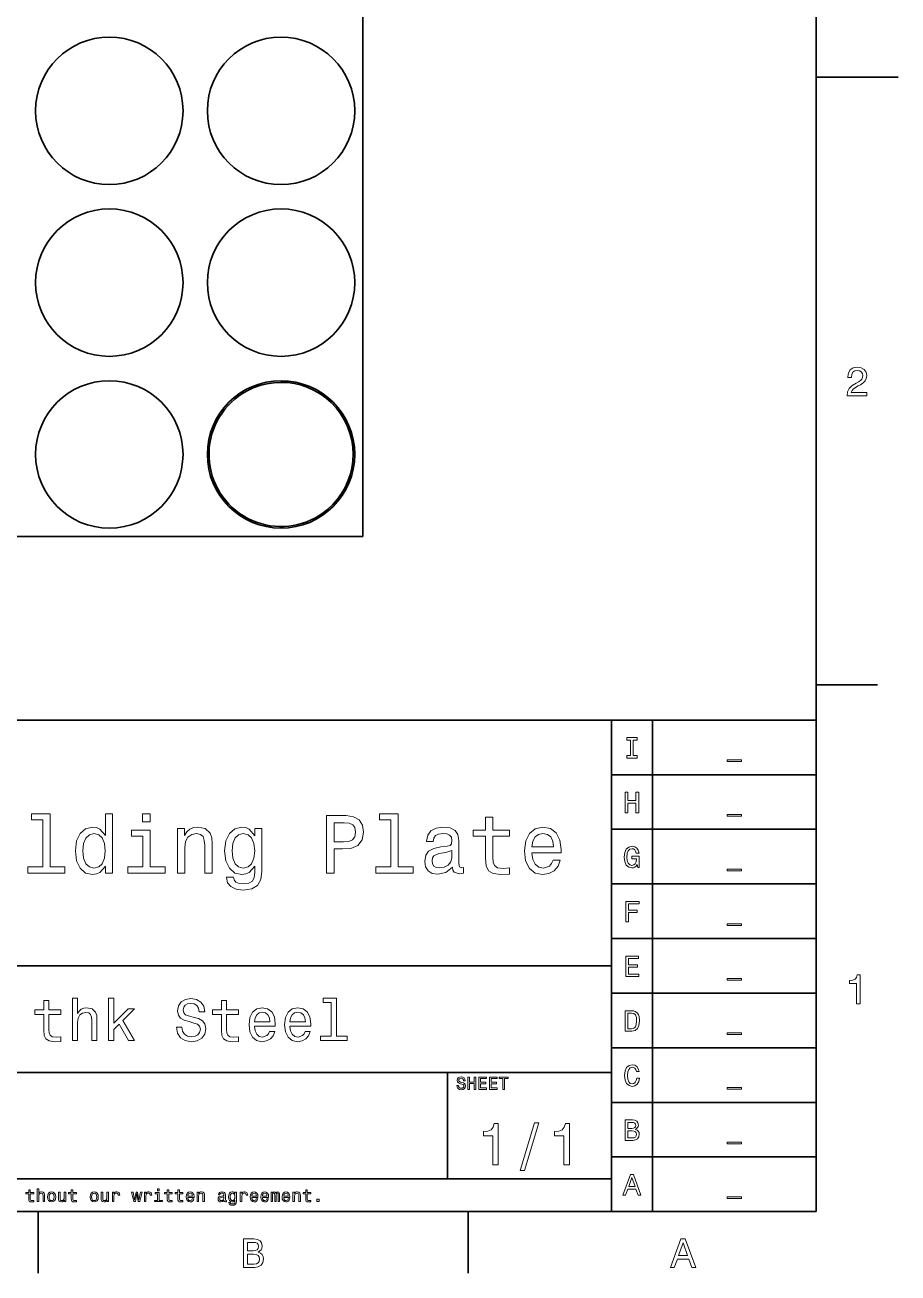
# Model space of a CAD drawing. Extents: x 0 to 420, y 0 to 297.
# Drawn here: x 313.4 to 420, y 2.5 to 154.9 of the extents above; entities that cross this region are included whole.
import ezdxf

# ---------------------------------------------------------------- set-up
doc = ezdxf.new("R2010")
doc.units = 0

msp = doc.modelspace()

# ---------------------------------------------------------------- linework, layer by layer
at = {"color": 7, "lineweight": 35}
for p, q in [((410, 10), (410, 287)), ((354.657562, 92.430099), (354.657562, 259.229675)), ((410, 148.5), (420, 148.5)), ((62.029785, 92.430099), (354.657562, 92.430099)), ((410, 74.300003), (417.5, 74.300003)), ((220, 70), (410, 70)), ((385, 10), (385, 70)), ((390, 10), (390, 70)), ((410, 70), (410, 10)), ((385, 63.333332), (410, 63.333332)), ((385, 56.666668), (410, 56.666668)), ((385, 50), (410, 50)), ((385, 43.333332), (410, 43.333332)), ((220, 40), (385, 40)), ((385, 36.666668), (410, 36.666668)), ((385, 30), (410, 30)), ((220, 27), (385, 27)), ((365, 14), (365, 27)), ((385, 23.333334), (410, 23.333334)), ((385, 16.666666), (410, 16.666666)), ((220, 14), (385, 14)), ((10, 10), (410, 10)), ((220, 10), (410, 10)), ((315, 10), (315, 2.5)), ((367.5, 10), (367.5, 2.5))]:
    msp.add_line(p, q, dxfattribs=at)
at = {"color": 7, "lineweight": 13}
for points in [[(413.76947, 109.566788), (416.175079, 109.566788), (416.175079, 110.000504), (414.273773, 110.000504), (414.3797, 110.237534), (414.561249, 110.434219), (415.121033, 110.79229), (415.418579, 110.943588), (415.751434, 111.160446), (415.988464, 111.412613), (416.124634, 111.710159), (416.175079, 112.048058), (416.089355, 112.471687), (415.852325, 112.804543), (415.489197, 113.016357), (415.020172, 113.092003), (414.536041, 113.006271), (414.167877, 112.769234), (413.930847, 112.390999), (413.850159, 111.891716), (413.850159, 111.821114), (414.309082, 111.821114), (414.309082, 111.861458), (414.354462, 112.204399), (414.490631, 112.456558), (414.707489, 112.617943), (414.994965, 112.673416), (415.287476, 112.622986), (415.504333, 112.496902), (415.645538, 112.300217), (415.695984, 112.053101), (415.660675, 111.821114), (415.56485, 111.624428), (415.403473, 111.452957), (415.181549, 111.301659), (414.884003, 111.140274), (414.389771, 110.827591), (414.041779, 110.494743), (413.835022, 110.091286), (413.76947, 109.581917)], [(387.33429, 65.659821), (386.873199, 65.659821), (386.873199, 65.357224), (388.126801, 65.357224), (388.126801, 65.659821), (387.66571, 65.659821), (387.66571, 67.554626), (388.126801, 67.554626), (388.126801, 67.857224), (386.873199, 67.857224), (386.873199, 67.554626), (387.33429, 67.554626)], [(399.132568, 65.140724), (399.132568, 64.938995), (400.867432, 64.938995), (400.867432, 65.140724)], [(386.664276, 58.690563), (386.999298, 58.690563), (386.999298, 59.864914), (388.000732, 59.864914), (388.000732, 58.690563), (388.332123, 58.690563), (388.332123, 61.190563), (388.000732, 61.190563), (388.000732, 60.171112), (386.999298, 60.171112), (386.999298, 61.190563), (386.664276, 61.190563)], [(315.569183, 57.82925), (315.569183, 52.079971), (313.74353, 52.079971), (313.74353, 51.333572), (318.272339, 51.333572), (318.272339, 52.079971), (316.456787, 52.079971), (316.456787, 58.575645), (314.177246, 58.575645), (314.177246, 57.82925)], [(323.20462, 52.17075), (323.20462, 51.333572), (324.092224, 51.333572), (324.092224, 58.575645), (323.214722, 58.575645), (323.214722, 55.922909), (322.53891, 56.68948), (322.125366, 56.871037), (321.651306, 56.941643), (320.793945, 56.739914), (320.128235, 56.175072), (319.694519, 55.267288), (319.543243, 54.046829), (319.694519, 52.826366), (320.128235, 51.908501), (320.793945, 51.333572), (321.651306, 51.14193), (322.125366, 51.212536), (322.549011, 51.394093)], [(328.69165, 58.575645), (327.753601, 58.575645), (327.753601, 57.567001), (328.69165, 57.567001)], [(350.195984, 51.333572), (351.123901, 51.333572), (351.123901, 54.288902), (352.15274, 54.288902), (353.19165, 54.339336), (354.018738, 54.692364), (354.553314, 55.378242), (354.734863, 56.31628), (354.593658, 57.183716), (354.190186, 57.819164), (353.524506, 58.20245), (352.616699, 58.333572), (350.195984, 58.333572)], [(358.073486, 57.82925), (358.073486, 52.079971), (356.247833, 52.079971), (356.247833, 51.333572), (360.776672, 51.333572), (360.776672, 52.079971), (358.96109, 52.079971), (358.96109, 58.575645), (356.681549, 58.575645), (356.681549, 57.82925)], [(369.642639, 55.811958), (369.642639, 53.098701), (369.703156, 52.22118), (369.985596, 51.615993), (370.550415, 51.262966), (371.508636, 51.14193), (372.557617, 51.192364), (372.557617, 51.958931), (371.791077, 51.898415), (371.095093, 51.979107), (370.721893, 52.231266), (370.560516, 52.6549), (370.530273, 53.25), (370.530273, 55.811958), (372.557617, 55.811958), (372.557617, 56.568443), (370.530273, 56.568443), (370.530273, 58.152016), (369.642639, 58.152016), (369.642639, 56.568443), (368.109497, 56.568443), (368.109497, 55.811958)], [(399.132568, 58.474064), (399.132568, 58.272335), (400.867432, 58.272335), (400.867432, 58.474064)], [(328.661377, 52.079971), (328.661377, 56.568443), (326.381836, 56.568443), (326.381836, 55.811958), (327.773773, 55.811958), (327.773773, 52.079971), (325.958221, 52.079971), (325.958221, 51.333572), (330.497131, 51.333572), (330.497131, 52.079971)], [(332.020172, 51.333572), (332.907776, 51.333572), (332.907776, 54.460373), (332.998566, 55.176514), (333.291077, 55.701008), (333.744965, 56.023773), (334.350159, 56.144814), (334.83429, 56.043945), (335.136902, 55.771614), (335.288208, 55.317722), (335.338623, 54.712536), (335.338623, 51.333572), (336.226227, 51.333572), (336.226227, 54.894093), (336.185883, 55.610229), (336.004333, 56.20533), (335.409241, 56.75), (334.481262, 56.941643), (333.966858, 56.871037), (333.533142, 56.679394), (333.159943, 56.356628), (332.867432, 55.922909), (332.867432, 56.75), (332.020172, 56.75)], [(342.30835, 51.575645), (342.30835, 56.75), (341.46109, 56.75), (341.46109, 55.872478), (340.765137, 56.669308), (340.341492, 56.871037), (339.867432, 56.941643), (339.010101, 56.739914), (338.344391, 56.175072), (337.910675, 55.267288), (337.759369, 54.046829), (337.910675, 52.81628), (338.344391, 51.908501), (339.010101, 51.333572), (339.867432, 51.14193), (340.351593, 51.212536), (340.755066, 51.394093), (341.46109, 52.160664), (341.46109, 51.394093), (341.380402, 50.788902), (341.158508, 50.355186), (340.734863, 50.103024), (340.099426, 50.012245), (339.544678, 50.072765), (339.151306, 50.224064), (338.919312, 50.486309), (338.848694, 50.839336), (337.991364, 50.839336), (337.991364, 50.798988), (338.122498, 50.153458), (338.52594, 49.669308), (339.171478, 49.356628), (340.049011, 49.245674), (341.097992, 49.396973), (341.793945, 49.820602), (342.187317, 50.556915)], [(352.364563, 57.476223), (352.969727, 57.415707), (353.413544, 57.224064), (353.675781, 56.871037), (353.766571, 56.31628), (353.66571, 55.731266), (353.393372, 55.378242), (352.929382, 55.196686), (352.293945, 55.146252), (351.123901, 55.146252), (351.123901, 57.476223)], [(365.597961, 52.039623), (365.597961, 52.009365), (365.648407, 51.666424), (365.799713, 51.424351), (366.43515, 51.232708), (366.929382, 51.3134), (366.929382, 51.999279), (366.71759, 51.969021), (366.43515, 52.100143), (366.384705, 52.503601), (366.384705, 55.307636), (366.263672, 56.023773), (365.910645, 56.528095), (365.29538, 56.830688), (364.427948, 56.941643), (363.580688, 56.820602), (362.955322, 56.477665), (362.561951, 55.943081), (362.430847, 55.23703), (362.430847, 55.176514), (363.227661, 55.176514), (363.298279, 55.600143), (363.520172, 55.902737), (363.883301, 56.084293), (364.397705, 56.1549), (364.891937, 56.104465), (365.244965, 55.953171), (365.456787, 55.690922), (365.527374, 55.327808), (365.48703, 54.904179), (365.325653, 54.692364), (364.92218, 54.591499), (364.16571, 54.510807), (363.298279, 54.32925), (362.682983, 54.006485), (362.319885, 53.502159), (362.208923, 52.755764), (362.309814, 52.090057), (362.622467, 51.595821), (363.126801, 51.283138), (363.822754, 51.172188), (364.760803, 51.384007)], [(375.301147, 53.78458), (378.851562, 53.78458), (378.861664, 54.198124), (378.700287, 55.358067), (378.25647, 56.225502), (377.550415, 56.75), (376.612396, 56.941643), (375.694519, 56.739914), (374.988464, 56.175072), (374.534576, 55.257202), (374.373199, 54.046829), (374.524475, 52.806194), (374.978394, 51.898415), (375.674347, 51.333572), (376.582123, 51.14193), (377.368866, 51.273052), (378.014404, 51.615993), (378.488464, 52.160664), (378.760803, 52.886887), (377.88327, 52.886887), (377.701721, 52.483429), (377.439484, 52.180836), (376.693085, 51.938759), (376.118164, 52.049709), (375.684448, 52.402737), (375.402008, 52.977665), (375.301147, 53.754322)], [(321.802612, 56.144814), (322.387634, 56.003601), (322.831421, 55.610229), (323.093658, 54.954609), (323.194519, 54.046829), (323.093658, 53.12896), (322.831421, 52.473343), (322.387634, 52.069885), (321.802612, 51.938759), (321.247864, 52.069885), (320.824219, 52.473343), (320.541809, 53.13905), (320.451019, 54.046829), (320.541809, 54.944523), (320.824219, 55.600143), (321.247864, 56.003601)], [(338.677246, 54.046829), (338.768005, 54.944523), (339.040344, 55.610229), (339.463989, 56.003601), (340.028809, 56.144814), (340.623932, 56.003601), (341.067719, 55.610229), (341.340057, 54.944523), (341.440918, 54.046829), (341.340057, 53.12896), (341.067719, 52.473343), (340.623932, 52.069885), (340.028809, 51.938759), (339.463989, 52.069885), (339.040344, 52.473343), (338.768005, 53.13905)], [(375.301147, 54.530979), (375.412109, 55.226944), (375.684448, 55.741352), (376.097961, 56.054031), (376.642639, 56.164986), (377.177246, 56.054031), (377.590759, 55.741352), (377.842926, 55.226944), (377.933716, 54.530979)], [(365.497131, 53.229828), (365.376068, 52.70533), (365.053314, 52.301872), (364.569153, 52.039623), (363.97406, 51.948845), (363.590759, 51.999279), (363.318451, 52.160664), (363.146973, 52.443081), (363.096558, 52.836452), (363.136902, 53.18948), (363.298279, 53.441643), (363.943787, 53.724064), (364.760803, 53.8451), (365.497131, 54.087173)], [(388.159241, 52.35891), (388.220459, 52.023895), (388.400574, 52.023895), (388.400574, 53.37476), (387.489197, 53.37476), (387.489197, 53.068565), (388.051147, 53.068565), (388.051147, 53.046951), (388.007935, 52.715538), (387.89267, 52.470581), (387.716156, 52.315681), (387.496399, 52.265251), (387.251434, 52.33009), (387.060516, 52.524616), (386.938049, 52.845222), (386.894806, 53.284702), (386.934448, 53.720581), (387.056915, 54.041187), (387.251434, 54.23571), (387.514404, 54.304153), (387.694519, 54.268131), (387.842224, 54.167267), (387.950287, 53.997959), (388.011536, 53.771015), (388.368164, 53.771015), (388.274506, 54.116837), (388.097992, 54.376202), (387.849426, 54.534702), (387.536041, 54.592339), (387.125366, 54.502281), (386.815552, 54.239311), (386.617432, 53.825047), (386.548981, 53.273895), (386.617432, 52.719139), (386.815552, 52.304874), (387.107361, 52.041908), (387.474792, 51.955452), (387.680115, 51.984268), (387.863831, 52.056316), (388.022339, 52.182396)], [(399.132568, 51.807396), (399.132568, 51.605667), (400.867432, 51.605667), (400.867432, 51.807396)], [(386.761536, 45.357231), (387.096558, 45.357231), (387.096558, 46.506367), (388.148407, 46.506367), (388.148407, 46.805359), (387.096558, 46.805359), (387.096558, 47.554638), (388.389771, 47.554638), (388.389771, 47.857231), (386.761536, 47.857231)], [(399.132568, 45.140732), (399.132568, 44.939003), (400.867432, 44.939003), (400.867432, 45.140732)], [(386.74353, 38.690563), (388.328522, 38.690563), (388.328522, 38.993156), (387.074921, 38.993156), (387.074921, 39.839699), (388.19165, 39.839699), (388.19165, 40.138691), (387.074921, 40.138691), (387.074921, 40.88797), (388.299713, 40.88797), (388.299713, 41.190563), (386.74353, 41.190563)], [(399.132568, 38.474064), (399.132568, 38.272335), (400.867432, 38.272335), (400.867432, 38.474064)], [(414.909241, 35.366787), (415.368164, 35.366787), (415.368164, 38.892002), (415.025208, 38.892002), (414.934448, 38.584366), (414.752899, 38.377594), (414.475525, 38.256557), (414.092224, 38.216209), (414.092224, 37.858143), (414.909241, 37.858143)], [(315.684418, 34.079971), (315.684418, 32.14193), (315.727661, 31.515131), (315.929382, 31.082853), (316.332855, 30.830692), (317.017273, 30.744236), (317.766571, 30.78026), (317.766571, 31.32781), (317.219025, 31.284582), (316.721893, 31.34222), (316.455322, 31.522335), (316.340057, 31.824928), (316.31842, 32.25), (316.31842, 34.079971), (317.766571, 34.079971), (317.766571, 34.620316), (316.31842, 34.620316), (316.31842, 35.751442), (315.684418, 35.751442), (315.684418, 34.620316), (314.589325, 34.620316), (314.589325, 34.079971)], [(319.171448, 30.881124), (319.805481, 30.881124), (319.805481, 33.114555), (319.8703, 33.62608), (320.079254, 34.000721), (320.403442, 34.23127), (320.835724, 34.317722), (321.181549, 34.245678), (321.397675, 34.051155), (321.505768, 33.726944), (321.541779, 33.29467), (321.541779, 30.881124), (322.175781, 30.881124), (322.175781, 33.424351), (322.146973, 33.935879), (322.017273, 34.36095), (321.592224, 34.75), (320.929382, 34.886887), (320.569153, 34.836456), (320.259369, 34.69957), (320, 34.483429), (319.805481, 34.188042), (319.805481, 36.054035), (319.171448, 36.054035)], [(323.595093, 30.881124), (324.229095, 30.881124), (324.229095, 32.242798), (324.891907, 32.884007), (326.030243, 30.881124), (326.7435, 30.881124), (325.324188, 33.323486), (326.779541, 34.75), (325.979828, 34.75), (324.229095, 33.006485), (324.229095, 36.054035), (323.595093, 36.054035)], [(332.536011, 32.530979), (331.880402, 32.530979), (332.024475, 31.767292), (332.384705, 31.205332), (332.939484, 30.866714), (333.688751, 30.744236), (334.430817, 30.85951), (334.985596, 31.176514), (335.338623, 31.673632), (335.468292, 32.32925), (335.360229, 32.920029), (335.057617, 33.301872), (334.567719, 33.554035), (333.912109, 33.741356), (333.350128, 33.878242), (332.982697, 34.036743), (332.773773, 34.267292), (332.708923, 34.627522), (332.773773, 34.951729), (332.96109, 35.196686), (333.249268, 35.362392), (333.645538, 35.420029), (334.048981, 35.347984), (334.365997, 35.153458), (334.574921, 34.82925), (334.675781, 34.389771), (335.331421, 34.389771), (335.331421, 34.404179), (335.216125, 35.081413), (334.877502, 35.585735), (334.34436, 35.902737), (333.623901, 36.010807), (332.975494, 35.902737), (332.471191, 35.600143), (332.146973, 35.131844), (332.031677, 34.526657), (332.125366, 33.986313), (332.399139, 33.618877), (332.831421, 33.37392), (333.42218, 33.1866), (334.005768, 33.020893), (334.445251, 32.862392), (334.711792, 32.631844), (334.805481, 32.257206), (334.719025, 31.87536), (334.495667, 31.587177), (334.157043, 31.407061), (333.71756, 31.349424), (333.227661, 31.428675), (332.853027, 31.659222), (332.615265, 32.033863)], [(337.3703, 34.079971), (337.3703, 32.14193), (337.413544, 31.515131), (337.615265, 31.082853), (338.018738, 30.830692), (338.703156, 30.744236), (339.452454, 30.78026), (339.452454, 31.32781), (338.904907, 31.284582), (338.407776, 31.34222), (338.141205, 31.522335), (338.02594, 31.824928), (338.004333, 32.25), (338.004333, 34.079971), (339.452454, 34.079971), (339.452454, 34.620316), (338.004333, 34.620316), (338.004333, 35.751442), (337.3703, 35.751442), (337.3703, 34.620316), (336.275208, 34.620316), (336.275208, 34.079971)], [(350.792511, 35.520893), (350.792511, 31.414267), (349.488464, 31.414267), (349.488464, 30.881124), (352.723328, 30.881124), (352.723328, 31.414267), (351.426514, 31.414267), (351.426514, 36.054035), (349.798279, 36.054035), (349.798279, 35.520893)], [(341.412109, 32.631844), (343.94812, 32.631844), (343.955322, 32.927235), (343.840057, 33.755764), (343.523041, 34.375362), (343.018738, 34.75), (342.348694, 34.886887), (341.693085, 34.742798), (341.188751, 34.339336), (340.864563, 33.68372), (340.749268, 32.819164), (340.857361, 31.932999), (341.181549, 31.284582), (341.67868, 30.881124), (342.327087, 30.744236), (342.889038, 30.837896), (343.350128, 31.082853), (343.688751, 31.471903), (343.88327, 31.990635), (343.25647, 31.990635), (343.126801, 31.70245), (342.939484, 31.486311), (342.406342, 31.3134), (341.995667, 31.392653), (341.685883, 31.644814), (341.484131, 32.055477), (341.412109, 32.610229)], [(341.412109, 33.164986), (341.491333, 33.662106), (341.685883, 34.029541), (341.981262, 34.252884), (342.3703, 34.332134), (342.752167, 34.252884), (343.047546, 34.029541), (343.227661, 33.662106), (343.292511, 33.164986)], [(345.749268, 32.631844), (348.285309, 32.631844), (348.292511, 32.927235), (348.177246, 33.755764), (347.860229, 34.375362), (347.355896, 34.75), (346.685883, 34.886887), (346.030273, 34.742798), (345.52594, 34.339336), (345.201721, 33.68372), (345.086456, 32.819164), (345.194519, 31.932999), (345.518738, 31.284582), (346.015839, 30.881124), (346.664246, 30.744236), (347.226227, 30.837896), (347.687317, 31.082853), (348.02594, 31.471903), (348.220459, 31.990635), (347.593658, 31.990635), (347.463989, 31.70245), (347.276642, 31.486311), (346.7435, 31.3134), (346.332855, 31.392653), (346.023041, 31.644814), (345.82132, 32.055477), (345.749268, 32.610229)], [(345.749268, 33.164986), (345.828522, 33.662106), (346.023041, 34.029541), (346.318451, 34.252884), (346.707489, 34.332134), (347.089325, 34.252884), (347.384735, 34.029541), (347.56485, 33.662106), (347.629669, 33.164986)], [(387.496399, 34.523895), (386.664276, 34.523895), (386.664276, 32.023895), (387.496399, 32.023895), (387.889038, 32.103146), (388.180847, 32.344501), (388.360962, 32.737152), (388.425812, 33.273895), (388.368164, 33.821445), (388.296112, 34.037582), (388.195251, 34.210495), (387.903473, 34.444645), (387.712555, 34.502281)], [(387.471191, 34.224903), (387.744965, 34.170868), (387.932281, 34.005165), (388.043945, 33.709774), (388.079987, 33.273895), (388.040344, 32.852425), (387.92868, 32.557037), (387.737762, 32.380524), (387.471191, 32.322887), (386.999298, 32.322887), (386.999298, 34.224903)], [(399.132568, 31.807396), (399.132568, 31.605667), (400.867432, 31.605667), (400.867432, 31.807396)], [(388.083588, 26.286623), (388.011536, 25.984028), (387.89267, 25.767891), (387.726959, 25.634605), (387.53244, 25.591377), (387.298279, 25.656219), (387.114563, 25.850742), (386.992065, 26.167746), (386.952454, 26.607227), (386.992065, 27.043106), (387.110962, 27.363712), (387.294678, 27.558235), (387.53244, 27.62668), (387.705322, 27.590656), (387.853027, 27.489792), (387.968292, 27.327688), (388.047546, 27.104345), (388.389771, 27.104345), (388.281708, 27.446564), (388.094391, 27.705931), (387.838623, 27.868034), (387.53244, 27.925671), (387.150574, 27.835613), (386.858795, 27.583452), (386.671478, 27.169188), (386.606628, 26.607227), (386.671478, 26.045267), (386.858795, 25.631002), (387.150574, 25.375238), (387.53244, 25.288784), (387.867432, 25.357227), (388.137604, 25.548149), (388.328522, 25.861549), (388.429413, 26.286623)], [(366.309082, 25.413544), (366.112396, 25.413544), (366.155609, 25.184437), (366.263702, 25.015848), (366.430115, 24.914265), (366.654907, 24.87752), (366.877533, 24.912102), (367.043945, 25.007204), (367.149841, 25.15634), (367.188751, 25.353025), (367.156342, 25.530258), (367.065552, 25.644812), (366.918579, 25.720461), (366.721893, 25.776655), (366.553314, 25.817722), (366.443085, 25.865273), (366.380402, 25.934437), (366.360962, 26.042505), (366.380402, 26.139769), (366.436584, 26.213255), (366.523041, 26.262968), (366.641937, 26.280258), (366.76297, 26.258644), (366.858063, 26.200287), (366.920746, 26.103025), (366.951019, 25.97118), (367.147705, 25.97118), (367.147705, 25.975504), (367.113098, 26.178673), (367.011536, 26.329969), (366.851593, 26.425072), (366.635437, 26.457491), (366.440918, 26.425072), (366.289612, 26.334293), (366.192352, 26.193804), (366.157776, 26.012247), (366.185883, 25.850143), (366.268005, 25.739912), (366.397705, 25.666426), (366.574921, 25.610229), (366.75, 25.560518), (366.881836, 25.512968), (366.961823, 25.443804), (366.989899, 25.331411), (366.963989, 25.216858), (366.896973, 25.130402), (366.79538, 25.076368), (366.663544, 25.059076), (366.516571, 25.082851), (366.404175, 25.152016), (366.332855, 25.264408)], [(367.450287, 24.918587), (367.651306, 24.918587), (367.651306, 25.623198), (368.252167, 25.623198), (368.252167, 24.918587), (368.451019, 24.918587), (368.451019, 26.418587), (368.252167, 26.418587), (368.252167, 25.806915), (367.651306, 25.806915), (367.651306, 26.418587), (367.450287, 26.418587)], [(368.798981, 24.918587), (369.75, 24.918587), (369.75, 25.100143), (368.997833, 25.100143), (368.997833, 25.608068), (369.667877, 25.608068), (369.667877, 25.787462), (368.997833, 25.787462), (368.997833, 26.23703), (369.732697, 26.23703), (369.732697, 26.418587), (368.798981, 26.418587)], [(370.100159, 24.918587), (371.051147, 24.918587), (371.051147, 25.100143), (370.298981, 25.100143), (370.298981, 25.608068), (370.969025, 25.608068), (370.969025, 25.787462), (370.298981, 25.787462), (370.298981, 26.23703), (371.033875, 26.23703), (371.033875, 26.418587), (370.100159, 26.418587)], [(371.755768, 24.918587), (371.95462, 24.918587), (371.95462, 26.23703), (372.408508, 26.23703), (372.408508, 26.418587), (371.299713, 26.418587), (371.299713, 26.23703), (371.755768, 26.23703)], [(399.132568, 25.14073), (399.132568, 24.939001), (400.867432, 24.939001), (400.867432, 25.14073)], [(370.533142, 15.700288), (371.188751, 15.700288), (371.188751, 20.736311), (370.698853, 20.736311), (370.569153, 20.296829), (370.309784, 20.00144), (369.913544, 19.828529), (369.365997, 19.770893), (369.365997, 19.259365), (370.533142, 19.259365)], [(373.876068, 15.030259), (374.373199, 15.030259), (376.116699, 20.837175), (375.612396, 20.837175)], [(379.207489, 15.700288), (379.863098, 15.700288), (379.863098, 20.736311), (379.373199, 20.736311), (379.2435, 20.296829), (378.984131, 20.00144), (378.587891, 19.828529), (378.040344, 19.770893), (378.040344, 19.259365), (379.207489, 19.259365)], [(387.950287, 20.041426), (388.202454, 20.250359), (388.267303, 20.39085), (388.28891, 20.563761), (388.242065, 20.833933), (388.101593, 21.028458), (387.874634, 21.147333), (387.557648, 21.190561), (386.667877, 21.190561), (386.667877, 18.690561), (387.608063, 18.690561), (387.943085, 18.740993), (388.19165, 18.888687), (388.346558, 19.122837), (388.400574, 19.43984), (388.368164, 19.652376), (388.281708, 19.82889), (388.141205, 19.958572)], [(387.489197, 20.153097), (386.999298, 20.153097), (386.999298, 20.891569), (387.518005, 20.891569), (387.712555, 20.869957), (387.849426, 20.805115), (387.932281, 20.693443), (387.96109, 20.527737), (387.92868, 20.36203), (387.842224, 20.246758), (387.694519, 20.174711)], [(387.568451, 18.989553), (386.999298, 18.989553), (386.999298, 19.850504), (387.536041, 19.850504), (387.76297, 19.825287), (387.925079, 19.74964), (388.022339, 19.619957), (388.054749, 19.432636), (388.022339, 19.234509), (387.932281, 19.097622), (387.780975, 19.014769)], [(399.132568, 18.474064), (399.132568, 18.272335), (400.867432, 18.272335), (400.867432, 18.474064)], [(386.404907, 12.023895), (386.736328, 12.023895), (386.999298, 12.758765), (387.997131, 12.758765), (388.260101, 12.023895), (388.598694, 12.023895), (387.683716, 14.527497), (387.316284, 14.527497)], [(387.114563, 13.064961), (387.5, 14.167267), (387.885437, 13.064961)], [(313.840088, 12.173991), (313.840088, 11.59258), (313.853058, 11.404539), (313.913574, 11.274856), (314.034607, 11.199207), (314.239929, 11.173271), (314.464722, 11.184078), (314.464722, 11.348343), (314.300446, 11.335375), (314.151306, 11.352666), (314.07135, 11.4067), (314.036774, 11.497478), (314.030273, 11.625), (314.030273, 12.173991), (314.464722, 12.173991), (314.464722, 12.336096), (314.030273, 12.336096), (314.030273, 12.675432), (313.840088, 12.675432), (313.840088, 12.336096), (313.511536, 12.336096), (313.511536, 12.173991)], [(314.8862, 11.214337), (315.076385, 11.214337), (315.076385, 11.884366), (315.095856, 12.037825), (315.158508, 12.150216), (315.255798, 12.21938), (315.385468, 12.245317), (315.489227, 12.223703), (315.554077, 12.165346), (315.586487, 12.068084), (315.59729, 11.938401), (315.59729, 11.214337), (315.787476, 11.214337), (315.787476, 11.977305), (315.778839, 12.130764), (315.739929, 12.258286), (315.612427, 12.375), (315.413574, 12.416066), (315.305481, 12.400937), (315.212555, 12.359871), (315.134766, 12.295029), (315.076385, 12.206412), (315.076385, 12.766211), (314.8862, 12.766211)], [(316.131165, 11.793588), (316.165741, 11.5299), (316.265167, 11.335375), (316.422943, 11.214337), (316.634766, 11.173271), (316.844421, 11.214337), (317.002197, 11.333214), (317.101624, 11.527738), (317.138367, 11.793588), (317.101624, 12.057277), (317.002197, 12.253963), (316.844421, 12.372839), (316.634766, 12.416066), (316.422943, 12.372839), (316.265167, 12.251801), (316.165741, 12.057277)], [(316.325684, 11.79575), (316.345123, 11.990274), (316.40564, 12.130764), (316.502899, 12.217219), (316.634766, 12.247478), (316.764435, 12.217219), (316.861694, 12.132925), (316.922211, 11.990274), (316.943848, 11.79575), (316.922211, 11.599064), (316.861694, 11.456412), (316.764435, 11.369957), (316.634766, 11.341859), (316.502899, 11.369957), (316.40564, 11.456412), (316.345123, 11.599064)], [(318.383301, 12.375), (318.193115, 12.375), (318.193115, 11.704971), (318.171509, 11.549352), (318.108826, 11.43696), (318.011566, 11.367796), (317.884033, 11.346182), (317.78244, 11.363473), (317.71759, 11.415346), (317.680847, 11.503963), (317.672211, 11.629323), (317.672211, 12.375), (317.482025, 12.375), (317.482025, 11.612032), (317.488495, 11.458573), (317.529572, 11.331052), (317.654938, 11.214337), (317.855927, 11.173271), (317.963989, 11.188401), (318.056946, 11.227305), (318.136902, 11.294309), (318.201752, 11.391571), (318.201752, 11.214337), (318.383301, 11.214337)], [(319.044708, 12.173991), (319.044708, 11.59258), (319.057678, 11.404539), (319.118195, 11.274856), (319.239227, 11.199207), (319.44455, 11.173271), (319.669342, 11.184078), (319.669342, 11.348343), (319.505066, 11.335375), (319.355957, 11.352666), (319.27597, 11.4067), (319.241394, 11.497478), (319.234894, 11.625), (319.234894, 12.173991), (319.669342, 12.173991), (319.669342, 12.336096), (319.234894, 12.336096), (319.234894, 12.675432), (319.044708, 12.675432), (319.044708, 12.336096), (318.716187, 12.336096), (318.716187, 12.173991)], [(321.335754, 11.793588), (321.370361, 11.5299), (321.469788, 11.335375), (321.627563, 11.214337), (321.839355, 11.173271), (322.049011, 11.214337), (322.206818, 11.333214), (322.306213, 11.527738), (322.342987, 11.793588), (322.306213, 12.057277), (322.206818, 12.253963), (322.049011, 12.372839), (321.839355, 12.416066), (321.627563, 12.372839), (321.469788, 12.251801), (321.370361, 12.057277)], [(321.530304, 11.79575), (321.549744, 11.990274), (321.61026, 12.130764), (321.70752, 12.217219), (321.839355, 12.247478), (321.969055, 12.217219), (322.066315, 12.132925), (322.126831, 11.990274), (322.148438, 11.79575), (322.126831, 11.599064), (322.066315, 11.456412), (321.969055, 11.369957), (321.839355, 11.341859), (321.70752, 11.369957), (321.61026, 11.456412), (321.549744, 11.599064)], [(323.587952, 12.375), (323.397736, 12.375), (323.397736, 11.704971), (323.376129, 11.549352), (323.313446, 11.43696), (323.216187, 11.367796), (323.088654, 11.346182), (322.987061, 11.363473), (322.922241, 11.415346), (322.885498, 11.503963), (322.876831, 11.629323), (322.876831, 12.375), (322.686646, 12.375), (322.686646, 11.612032), (322.693115, 11.458573), (322.734192, 11.331052), (322.859558, 11.214337), (323.060547, 11.173271), (323.16864, 11.188401), (323.261566, 11.227305), (323.341553, 11.294309), (323.406372, 11.391571), (323.406372, 11.214337), (323.587952, 11.214337)], [(324.065613, 11.214337), (324.255798, 11.214337), (324.255798, 11.877882), (324.275269, 12.037825), (324.333618, 12.152378), (324.428711, 12.221542), (324.556244, 12.245317), (324.651337, 12.230187), (324.722656, 12.18696), (324.7659, 12.113473), (324.781006, 12.01405), (324.973389, 12.01405), (324.947449, 12.189121), (324.876129, 12.314482), (324.757263, 12.39013), (324.595154, 12.416066), (324.484924, 12.398775), (324.389801, 12.355548), (324.305511, 12.282061), (324.238525, 12.182637), (324.238525, 12.375), (324.065613, 12.375)], [(326.871094, 11.214337), (327.044006, 12.199928), (327.216919, 11.214337), (327.398468, 11.214337), (327.683777, 12.375), (327.500061, 12.375), (327.307678, 11.389409), (327.136932, 12.375), (326.948883, 12.375), (326.778137, 11.389409), (326.585785, 12.375), (326.404236, 12.375), (326.689514, 11.214337)], [(327.969055, 11.214337), (328.159271, 11.214337), (328.159271, 11.877882), (328.178711, 12.037825), (328.237091, 12.152378), (328.332184, 12.221542), (328.459717, 12.245317), (328.55481, 12.230187), (328.626129, 12.18696), (328.669373, 12.113473), (328.684479, 12.01405), (328.876831, 12.01405), (328.850922, 12.189121), (328.779602, 12.314482), (328.660706, 12.39013), (328.498596, 12.416066), (328.388367, 12.398775), (328.293274, 12.355548), (328.208984, 12.282061), (328.141968, 12.182637), (328.141968, 12.375), (327.969055, 12.375)], [(329.780304, 11.37428), (329.780304, 12.336096), (329.29184, 12.336096), (329.29184, 12.173991), (329.590118, 12.173991), (329.590118, 11.37428), (329.20105, 11.37428), (329.20105, 11.214337), (330.173676, 11.214337), (330.173676, 11.37428)], [(329.786804, 12.766211), (329.585785, 12.766211), (329.585785, 12.550073), (329.786804, 12.550073)], [(330.755096, 12.173991), (330.755096, 11.59258), (330.768066, 11.404539), (330.828583, 11.274856), (330.949615, 11.199207), (331.154968, 11.173271), (331.37973, 11.184078), (331.37973, 11.348343), (331.215454, 11.335375), (331.066345, 11.352666), (330.986359, 11.4067), (330.951782, 11.497478), (330.945312, 11.625), (330.945312, 12.173991), (331.37973, 12.173991), (331.37973, 12.336096), (330.945312, 12.336096), (330.945312, 12.675432), (330.755096, 12.675432), (330.755096, 12.336096), (330.426575, 12.336096), (330.426575, 12.173991)], [(332.056244, 12.173991), (332.056244, 11.59258), (332.069214, 11.404539), (332.12973, 11.274856), (332.250793, 11.199207), (332.456116, 11.173271), (332.680908, 11.184078), (332.680908, 11.348343), (332.516632, 11.335375), (332.367493, 11.352666), (332.287537, 11.4067), (332.25293, 11.497478), (332.24646, 11.625), (332.24646, 12.173991), (332.680908, 12.173991), (332.680908, 12.336096), (332.24646, 12.336096), (332.24646, 12.675432), (332.056244, 12.675432), (332.056244, 12.336096), (331.727722, 12.336096), (331.727722, 12.173991)], [(333.268799, 11.739553), (334.029602, 11.739553), (334.031769, 11.82817), (333.997192, 12.076729), (333.902069, 12.262609), (333.750793, 12.375), (333.549774, 12.416066), (333.353088, 12.372839), (333.201782, 12.251801), (333.104523, 12.055116), (333.069946, 11.79575), (333.102356, 11.5299), (333.199615, 11.335375), (333.348755, 11.214337), (333.543274, 11.173271), (333.711884, 11.201369), (333.85022, 11.274856), (333.951782, 11.391571), (334.010132, 11.547191), (333.822113, 11.547191), (333.783203, 11.460735), (333.72699, 11.395893), (333.567078, 11.34402), (333.443848, 11.367796), (333.350922, 11.443444), (333.290405, 11.566643), (333.268799, 11.733069)], [(333.268799, 11.899496), (333.292572, 12.048632), (333.350922, 12.158862), (333.439545, 12.225864), (333.556244, 12.24964), (333.670807, 12.225864), (333.75943, 12.158862), (333.813477, 12.048632), (333.832916, 11.899496)], [(334.403503, 11.214337), (334.593719, 11.214337), (334.593719, 11.884366), (334.613159, 12.037825), (334.675842, 12.150216), (334.773132, 12.21938), (334.902802, 12.245317), (335.006531, 12.223703), (335.071381, 12.165346), (335.103821, 12.068084), (335.114624, 11.938401), (335.114624, 11.214337), (335.30481, 11.214337), (335.30481, 11.977305), (335.296173, 12.130764), (335.257263, 12.258286), (335.129761, 12.375), (334.930908, 12.416066), (334.820679, 12.400937), (334.727722, 12.359871), (334.647766, 12.290707), (334.585083, 12.197767), (334.585083, 12.375), (334.403503, 12.375)], [(337.695312, 11.365634), (337.695312, 11.35915), (337.706116, 11.285663), (337.738525, 11.233789), (337.874695, 11.192723), (337.980621, 11.210014), (337.980621, 11.356989), (337.935242, 11.350505), (337.874695, 11.378602), (337.863892, 11.465057), (337.863892, 12.065923), (337.837952, 12.21938), (337.762329, 12.32745), (337.630463, 12.392291), (337.44458, 12.416066), (337.263031, 12.39013), (337.129028, 12.316643), (337.044739, 12.202089), (337.016632, 12.050793), (337.016632, 12.037825), (337.187378, 12.037825), (337.202515, 12.128603), (337.250061, 12.193444), (337.327881, 12.232349), (337.43811, 12.247478), (337.544006, 12.236671), (337.619659, 12.204251), (337.665039, 12.148055), (337.680176, 12.070245), (337.671539, 11.979467), (337.636963, 11.934078), (337.550507, 11.912464), (337.388397, 11.895173), (337.202515, 11.856268), (337.070679, 11.787104), (336.992859, 11.679035), (336.969086, 11.519093), (336.990692, 11.376441), (337.057709, 11.270534), (337.165771, 11.20353), (337.314911, 11.179755), (337.51593, 11.225144)], [(339.210449, 11.266211), (339.210449, 12.375), (339.02887, 12.375), (339.02887, 12.18696), (338.879761, 12.357709), (338.788971, 12.400937), (338.687378, 12.416066), (338.503662, 12.372839), (338.361023, 12.251801), (338.268066, 12.057277), (338.235657, 11.79575), (338.268066, 11.532061), (338.361023, 11.337536), (338.503662, 11.214337), (338.687378, 11.173271), (338.791138, 11.188401), (338.877594, 11.227305), (339.02887, 11.391571), (339.02887, 11.227305), (339.011597, 11.097623), (338.96405, 11.004683), (338.87326, 10.950648), (338.737091, 10.931196), (338.618225, 10.944164), (338.533936, 10.976585), (338.484222, 11.032782), (338.469086, 11.10843), (338.28537, 11.10843), (338.28537, 11.099784), (338.313477, 10.961455), (338.399933, 10.857709), (338.538269, 10.790707), (338.726288, 10.766931), (338.95108, 10.799352), (339.10022, 10.89013), (339.184509, 11.047911)], [(338.432343, 11.79575), (338.451782, 11.988112), (338.510162, 12.130764), (338.600922, 12.215057), (338.721985, 12.245317), (338.849487, 12.215057), (338.94458, 12.130764), (339.00293, 11.988112), (339.024567, 11.79575), (339.00293, 11.599064), (338.94458, 11.458573), (338.849487, 11.372118), (338.721985, 11.34402), (338.600922, 11.372118), (338.510162, 11.458573), (338.451782, 11.601225)], [(339.679474, 11.214337), (339.869659, 11.214337), (339.869659, 11.877882), (339.889099, 12.037825), (339.947479, 12.152378), (340.042572, 12.221542), (340.170105, 12.245317), (340.265198, 12.230187), (340.336517, 12.18696), (340.379761, 12.113473), (340.394897, 12.01405), (340.58725, 12.01405), (340.56131, 12.189121), (340.48999, 12.314482), (340.371094, 12.39013), (340.208984, 12.416066), (340.098755, 12.398775), (340.003662, 12.355548), (339.919373, 12.282061), (339.852356, 12.182637), (339.852356, 12.375), (339.679474, 12.375)], [(341.075714, 11.739553), (341.836517, 11.739553), (341.838684, 11.82817), (341.804108, 12.076729), (341.709015, 12.262609), (341.557709, 12.375), (341.356689, 12.416066), (341.160004, 12.372839), (341.008728, 12.251801), (340.911438, 12.055116), (340.876862, 11.79575), (340.909302, 11.5299), (341.006561, 11.335375), (341.155701, 11.214337), (341.35022, 11.173271), (341.518799, 11.201369), (341.657135, 11.274856), (341.758728, 11.391571), (341.817078, 11.547191), (341.629028, 11.547191), (341.590118, 11.460735), (341.533936, 11.395893), (341.373993, 11.34402), (341.250793, 11.367796), (341.157837, 11.443444), (341.097351, 11.566643), (341.075714, 11.733069)], [(341.075714, 11.899496), (341.099487, 12.048632), (341.157837, 12.158862), (341.24646, 12.225864), (341.36319, 12.24964), (341.477722, 12.225864), (341.566345, 12.158862), (341.620392, 12.048632), (341.639832, 11.899496)], [(342.376892, 11.739553), (343.137695, 11.739553), (343.139832, 11.82817), (343.105255, 12.076729), (343.010162, 12.262609), (342.858856, 12.375), (342.657837, 12.416066), (342.461182, 12.372839), (342.309875, 12.251801), (342.212616, 12.055116), (342.17804, 11.79575), (342.210449, 11.5299), (342.307709, 11.335375), (342.456848, 11.214337), (342.651367, 11.173271), (342.819946, 11.201369), (342.958282, 11.274856), (343.059875, 11.391571), (343.118225, 11.547191), (342.930176, 11.547191), (342.891296, 11.460735), (342.835083, 11.395893), (342.67514, 11.34402), (342.551941, 11.367796), (342.459015, 11.443444), (342.398499, 11.566643), (342.376892, 11.733069)], [(342.376892, 11.899496), (342.400635, 12.048632), (342.459015, 12.158862), (342.547607, 12.225864), (342.664337, 12.24964), (342.7789, 12.225864), (342.867493, 12.158862), (342.921539, 12.048632), (342.940979, 11.899496)], [(343.435974, 11.214337), (343.611023, 11.214337), (343.611023, 11.990274), (343.621826, 12.106989), (343.654236, 12.191282), (343.703979, 12.240994), (343.768799, 12.260447), (343.820679, 12.243155), (343.855255, 12.199928), (343.872559, 12.126441), (343.879028, 12.029179), (343.879028, 11.214337), (344.043304, 11.214337), (344.043304, 11.990274), (344.054108, 12.104827), (344.086548, 12.189121), (344.138397, 12.240994), (344.203247, 12.260447), (344.255127, 12.243155), (344.289703, 12.199928), (344.31131, 12.029179), (344.31131, 11.214337), (344.486389, 11.214337), (344.486389, 12.016211), (344.475586, 12.182637), (344.44101, 12.310159), (344.371826, 12.387968), (344.25946, 12.416066), (344.127594, 12.372839), (344.026001, 12.247478), (343.946045, 12.370678), (343.812042, 12.416066), (343.688843, 12.372839), (343.604553, 12.251801), (343.604553, 12.375), (343.435974, 12.375)], [(344.979187, 11.739553), (345.73999, 11.739553), (345.742157, 11.82817), (345.707581, 12.076729), (345.612488, 12.262609), (345.461182, 12.375), (345.260162, 12.416066), (345.063477, 12.372839), (344.91217, 12.251801), (344.814911, 12.055116), (344.780334, 11.79575), (344.812744, 11.5299), (344.910034, 11.335375), (345.059143, 11.214337), (345.253662, 11.173271), (345.422272, 11.201369), (345.560608, 11.274856), (345.66217, 11.391571), (345.720551, 11.547191), (345.532501, 11.547191), (345.493591, 11.460735), (345.437408, 11.395893), (345.277466, 11.34402), (345.154266, 11.367796), (345.06131, 11.443444), (345.000793, 11.566643), (344.979187, 11.733069)], [(344.979187, 11.899496), (345.00296, 12.048632), (345.06131, 12.158862), (345.149933, 12.225864), (345.266663, 12.24964), (345.381195, 12.225864), (345.469818, 12.158862), (345.523865, 12.048632), (345.543304, 11.899496)], [(346.113922, 11.214337), (346.304108, 11.214337), (346.304108, 11.884366), (346.323578, 12.037825), (346.38623, 12.150216), (346.483521, 12.21938), (346.61319, 12.245317), (346.716949, 12.223703), (346.781799, 12.165346), (346.814209, 12.068084), (346.825012, 11.938401), (346.825012, 11.214337), (347.015198, 11.214337), (347.015198, 11.977305), (347.006561, 12.130764), (346.967651, 12.258286), (346.840149, 12.375), (346.641296, 12.416066), (346.531067, 12.400937), (346.43811, 12.359871), (346.358154, 12.290707), (346.295471, 12.197767), (346.295471, 12.375), (346.113922, 12.375)], [(347.670105, 12.173991), (347.670105, 11.59258), (347.683075, 11.404539), (347.743591, 11.274856), (347.864624, 11.199207), (348.069977, 11.173271), (348.294739, 11.184078), (348.294739, 11.348343), (348.130493, 11.335375), (347.981354, 11.352666), (347.901367, 11.4067), (347.866791, 11.497478), (347.860321, 11.625), (347.860321, 12.173991), (348.294739, 12.173991), (348.294739, 12.336096), (347.860321, 12.336096), (347.860321, 12.675432), (347.670105, 12.675432), (347.670105, 12.336096), (347.341583, 12.336096), (347.341583, 12.173991)], [(337.673706, 11.620677), (337.647766, 11.508286), (337.578613, 11.42183), (337.474854, 11.365634), (337.347321, 11.346182), (337.265198, 11.356989), (337.206848, 11.391571), (337.170105, 11.452089), (337.159302, 11.536384), (337.167938, 11.612032), (337.202515, 11.666066), (337.340851, 11.726585), (337.51593, 11.752522), (337.673706, 11.804395)], [(349.014496, 11.214337), (349.312744, 11.214337), (349.312744, 11.536384), (349.014496, 11.536384)], [(399.132568, 11.807397), (399.132568, 11.605667), (400.867432, 11.605667), (400.867432, 11.807397)], [(341.880402, 5.057997), (342.233429, 5.350504), (342.324219, 5.54719), (342.354462, 5.789265), (342.28891, 6.167507), (342.092224, 6.439841), (341.774506, 6.606268), (341.330688, 6.666787), (340.085022, 6.666787), (340.085022, 3.166787), (341.401306, 3.166787), (341.870331, 3.237392), (342.218292, 3.444164), (342.43515, 3.771974), (342.510803, 4.215778), (342.465424, 4.513329), (342.344391, 4.760447), (342.147705, 4.942003)], [(341.234863, 5.214337), (340.549011, 5.214337), (340.549011, 6.248199), (341.275208, 6.248199), (341.547546, 6.217939), (341.739197, 6.127161), (341.855194, 5.970821), (341.895538, 5.738832), (341.850159, 5.506845), (341.729126, 5.345461), (341.522339, 5.244596)], [(392.216858, 3.166787), (392.680847, 3.166787), (393.049011, 4.195605), (394.445984, 4.195605), (394.814117, 3.166787), (395.288177, 3.166787), (394.007202, 6.67183), (393.492798, 6.67183)], [(393.210388, 4.624279), (393.75, 6.167507), (394.289642, 4.624279)], [(341.345825, 3.585375), (340.549011, 3.585375), (340.549011, 4.790706), (341.300446, 4.790706), (341.618164, 4.755404), (341.845093, 4.649496), (341.981262, 4.467939), (342.026672, 4.205691), (341.981262, 3.928314), (341.855194, 3.736671), (341.643372, 3.620677)]]:
    msp.add_lwpolyline(points, close=True, dxfattribs=at)
at = {"color": 7, "lineweight": 35}
for centre in [(323.686554, 144.372101), (344.657562, 144.372101), (323.686554, 123.4011), (344.657562, 123.4011), (323.686554, 102.430099), (344.657562, 102.430099)]:
    msp.add_circle(centre, 9, dxfattribs=at)
for start, end in [(298.647887, 118.647885), (118.647885, 298.647887)]:
    msp.add_arc((344.657562, 102.430099), 8.799594, start, end, dxfattribs=at)

doc.saveas('drawing.dxf')
